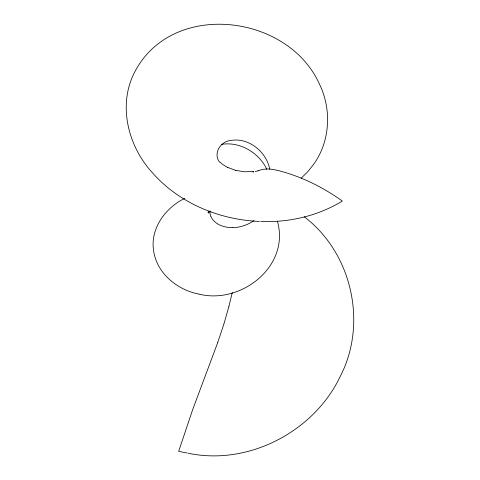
<?xml version="1.0" encoding="UTF-8"?>
<svg xmlns="http://www.w3.org/2000/svg" width="480" height="480" viewBox="0 0 480 480"><rect width="100%" height="100%" fill="white"/><g stroke="black" fill="none" stroke-linecap="round" stroke-linejoin="round"><path stroke-width="0.72" d="M209.988 210.966L210.06 213.702L210.87 216.504M232.284 292.494L228.912 306.402M228.882 306.498L223.962 323.82M223.89 324.066L217.656 342.714M217.608 342.858L192.87 409.092L178.65 451.356L187.158 453.018M209.226 211.746L208.41 213.084L209.592 211.362M313.902 163.962C330.24 141 331.776 109.122 319.38 83.964M313.668 164.298L307.944 171.522L301.146 178.26M209.208 211.338L207.96 212.364L209.604 211.158M254.004 220.578C247.728 224.97 240.144 227.568 232.458 227.634M184.758 198.372C165.51 207.654 150.168 228.456 153.564 250.554C156.666 273.162 177.108 289.866 198.696 294.048M257.964 170.826L258.504 170.676M257.694 170.904L255.108 171.588M258.636 170.64C265.104 167.898 272.322 169.044 278.91 170.718C301.752 176.658 323.196 187.326 342.33 201.078C317.97 215.898 289.212 222.648 260.802 221.49M253.722 171.9L252.888 172.068M221.568 144.378C239.826 141.324 258.636 152.538 266.628 168.864M253.596 171.498L244.602 171.78L235.476 170.346L235.812 170.412L227.274 167.25L227.568 167.418L222.996 164.652L219.924 162.042M232.302 227.634C224.118 227.688 214.692 224.538 210.948 216.678M259.47 221.436C218.7 219.81 177.732 202.536 151.014 171.168C127.68 144.798 117.858 104.382 134.67 72.102C171.804 0.156 287.388 13.68 319.188 83.568M198.96 294.102C241.038 304.752 290.352 266.178 277.374 221.1M188.166 453.222C248.364 465.972 313.968 431.682 340.218 376.488C367.782 323.34 351.924 252.954 304.224 216.762M219.468 162.036C212.88 153.294 220.668 141.33 230.688 140.466C248.31 137.316 265.746 151.224 269.532 168.156M269.592 168.426L269.76 169.188M266.436 168.972A42.138 39.984 78.7 0 1 266.562 169.236"/></g></svg>
